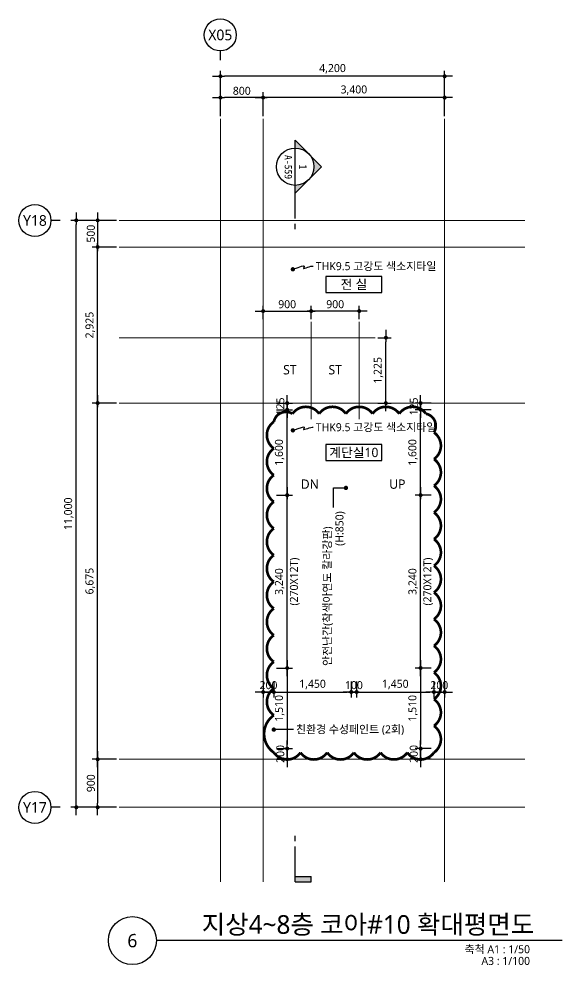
# Model space of a CAD drawing. Header units: millimetres. Extents: x 1467181 to 1850972, y 836037 to 895281.
# Drawn here: x 1532181 to 1542356, y 837511 to 855244 of the extents above; entities that cross this region are included whole.
import ezdxf
from ezdxf.enums import TextEntityAlignment as Align

# ---------------------------------------------------------------- set-up
doc = ezdxf.new("R2010")
doc.units = ezdxf.units.MM
doc.header["$MEASUREMENT"] = 0
doc.linetypes.add('CEN', pattern=[62, 60, -1, 0, -1])
doc.layers.get('0').update_dxf_attribs({"linetype": 'CONTINUOUS'})
for name, color, linetype, lineweight in [('A-AXIS-BUBL', 7, 'CONTINUOUS', 25), ('A-CNTL', 1, 'CEN', 15), ('A-DIMS', 7, 'CONTINUOUS', 25), ('A-MKXS-LEAD', 7, 'CONTINUOUS', 25), ('A-MKXS-MAK1', 3, 'CONTINUOUS', 25), ('A-MKXS-TEXT1', 3, 'CONTINUOUS', 25), ('A-MKXS-TEXT2', 7, 'CONTINUOUS', 25), ('A-MKXX-NAME', 3, 'CONTINUOUS', 25), ('A-MKXX-SYMB', 7, 'CONTINUOUS', 25), ('A-XXXX-SYMB', 7, 'CONTINUOUS', 25), ('A-XXXX-TXT1', 3, 'CONTINUOUS', 25), ('A-XXXX-TXT2', 3, 'CONTINUOUS', 25), ('REV-202205', 20, 'CONTINUOUS', 25)]:
    doc.layers.add(name, color=color, linetype=linetype, lineweight=lineweight)
doc.styles.add('HY울릉도L', font='')
doc.styles.add('돋움체', font='')
doc.styles.add('맑은고딕', font='malgun.ttf')
doc.styles.get('HY울릉도L').set_extended_font_data('HYwulM')
doc.styles.get('돋움체').set_extended_font_data('DotumChe')
doc.dimstyles.new('CDIM', dxfattribs={"dimtxt": 3, "dimasz": 1.5, "dimexe": 2, "dimexo": 1, "dimgap": 1, "dimtad": 1, "dimdec": 0, "dimrnd": 0.5, "dimzin": 0, "dimdsep": 32, "dimlunit": 6, "dimtxsty": 'HY울릉도L', "dimblk1": '_CIDOT', "dimblk2": '_CIDOT', "dimsah": 1, "dimcen": 5.5, "dimclrd": 2, "dimclre": 2, "dimclrt": 7, "dimadec": 0, "dimazin": 0, "dimtfac": 1, "dimtdec": 0, "dimtix": 1, "dimtmove": 2, "dimatfit": 1, "dimldrblk": '_CIDOT', "dimfxl": 1, "dimtolj": 1, "dimtzin": 0, "dimlwd": -1, "dimarcsym": 0})

# ---------------------------------------------------------------- blocks, each defined once
blk = doc.blocks.new('_CIDOT')
at = {"color": 0, "linetype": 'ByBlock'}
blk.add_line((2, 0), (-1, 0), dxfattribs=at)
at = {"color": 0, "linetype": 'ByBlock', "const_width": 0.5}
blk.add_lwpolyline([(-0.25, 0, 1), (0.25, 0, 1)], format="xyb", close=True, dxfattribs=at)
blk = doc.blocks.new('*D57')
at = {"layer": 'A-DIMS', "lineweight": -2, "transparency": 16777216}
for p, q in [((800, 1950), (800, 2400)), ((4200, 1950), (4200, 2400))]:
    blk.add_line(p, q, dxfattribs=at)
at = {"layer": 'A-DIMS', "transparency": 16777216}
blk.add_line((4125, 2300), (875, 2300), dxfattribs=at)
at = {"layer": 'A-DIMS', "transparency": 16777216, "xscale": 75, "yscale": 75, "zscale": 75, "rotation": 180}
blk.add_blockref('_CIDOT', (800, 2300), dxfattribs=at)
at = {"layer": 'A-DIMS', "transparency": 16777216, "xscale": 75, "yscale": 75, "zscale": 75}
blk.add_blockref('_CIDOT', (4200, 2300), dxfattribs=at)
at = {"layer": 'A-DIMS', "color": 3, "transparency": 16777216, "insert": (2500, 2440), "char_height": 150, "attachment_point": 5, "style": '맑은고딕'}
blk.add_mtext('\\A1;3,400', dxfattribs=at)
blk = doc.blocks.new('*D58')
at = {"layer": 'A-DIMS', "lineweight": -2, "transparency": 16777216}
for p, q in [((-1950, -10100), (-2400, -10100)), ((-1950, -11000), (-2400, -11000))]:
    blk.add_line(p, q, dxfattribs=at)
at = {"layer": 'A-DIMS', "transparency": 16777216}
blk.add_line((-2300, -10175), (-2300, -10925), dxfattribs=at)
at = {"layer": 'A-DIMS', "transparency": 16777216, "xscale": 75, "yscale": 75, "zscale": 75}
for p, rotation in [((-2300, -10100), 90), ((-2300, -11000), 270)]:
    blk.add_blockref('_CIDOT', p, dxfattribs=dict(at, rotation=rotation))
at = {"layer": 'A-DIMS', "color": 3, "transparency": 16777216, "insert": (-2427, -10550), "char_height": 150, "attachment_point": 5, "rotation": 90, "style": '맑은고딕'}
blk.add_mtext('\\A1;900', dxfattribs=at)
blk = doc.blocks.new('*D59')
at = {"layer": 'A-DIMS', "lineweight": -2, "transparency": 16777216}
for p, q in [((0, 1950), (0, 2400)), ((800, 1950), (800, 2400))]:
    blk.add_line(p, q, dxfattribs=at)
at = {"layer": 'A-DIMS', "transparency": 16777216}
blk.add_line((725, 2300), (75, 2300), dxfattribs=at)
at = {"layer": 'A-DIMS', "transparency": 16777216, "xscale": 75, "yscale": 75, "zscale": 75, "rotation": 180}
blk.add_blockref('_CIDOT', (0, 2300), dxfattribs=at)
at = {"layer": 'A-DIMS', "transparency": 16777216, "xscale": 75, "yscale": 75, "zscale": 75}
blk.add_blockref('_CIDOT', (800, 2300), dxfattribs=at)
at = {"layer": 'A-DIMS', "color": 3, "transparency": 16777216, "insert": (400, 2427), "char_height": 150, "attachment_point": 5, "style": '맑은고딕'}
blk.add_mtext('\\A1;800', dxfattribs=at)
blk = doc.blocks.new('*D60')
at = {"layer": 'A-DIMS', "lineweight": -2, "transparency": 16777216}
for p, q in [((0, 1950), (0, 2800)), ((4200, 1950), (4200, 2800))]:
    blk.add_line(p, q, dxfattribs=at)
at = {"layer": 'A-DIMS', "transparency": 16777216}
blk.add_line((4125, 2700), (75, 2700), dxfattribs=at)
at = {"layer": 'A-DIMS', "transparency": 16777216, "xscale": 75, "yscale": 75, "zscale": 75, "rotation": 180}
blk.add_blockref('_CIDOT', (0, 2700), dxfattribs=at)
at = {"layer": 'A-DIMS', "transparency": 16777216, "xscale": 75, "yscale": 75, "zscale": 75}
blk.add_blockref('_CIDOT', (4200, 2700), dxfattribs=at)
at = {"layer": 'A-DIMS', "color": 3, "transparency": 16777216, "insert": (2100, 2840), "char_height": 150, "attachment_point": 5, "style": '맑은고딕'}
blk.add_mtext('\\A1;4,200', dxfattribs=at)
blk = doc.blocks.new('*D61')
at = {"layer": 'A-DIMS', "lineweight": -2, "transparency": 16777216}
for p, q in [((-1950, 0), (-2800, 0)), ((-1950, -11000), (-2800, -11000))]:
    blk.add_line(p, q, dxfattribs=at)
at = {"layer": 'A-DIMS', "transparency": 16777216}
blk.add_line((-2700, -10925), (-2700, -75), dxfattribs=at)
at = {"layer": 'A-DIMS', "transparency": 16777216, "xscale": 75, "yscale": 75, "zscale": 75}
for p, rotation in [((-2700, 0), 90), ((-2700, -11000), 270)]:
    blk.add_blockref('_CIDOT', p, dxfattribs=dict(at, rotation=rotation))
at = {"layer": 'A-DIMS', "color": 3, "transparency": 16777216, "insert": (-2840, -5500), "char_height": 150, "attachment_point": 5, "rotation": 90, "style": '맑은고딕'}
blk.add_mtext('\\A1;11,000', dxfattribs=at)
blk = doc.blocks.new('*D62')
at = {"layer": 'A-DIMS', "lineweight": -2, "transparency": 16777216}
for p, q in [((-1950, 0), (-2400, 0)), ((-1950, -500), (-2400, -500))]:
    blk.add_line(p, q, dxfattribs=at)
at = {"layer": 'A-DIMS', "transparency": 16777216}
blk.add_line((-2300, -75), (-2300, -425), dxfattribs=at)
at = {"layer": 'A-DIMS', "transparency": 16777216, "xscale": 75, "yscale": 75, "zscale": 75}
for p, rotation in [((-2300, 0), 90), ((-2300, -500), 270)]:
    blk.add_blockref('_CIDOT', p, dxfattribs=dict(at, rotation=rotation))
at = {"layer": 'A-DIMS', "color": 3, "transparency": 16777216, "insert": (-2427, -250), "char_height": 150, "attachment_point": 5, "rotation": 90, "style": '맑은고딕'}
blk.add_mtext('\\A1;500', dxfattribs=at)
blk = doc.blocks.new('*D63')
at = {"layer": 'A-DIMS', "lineweight": -2, "transparency": 16777216}
for p, q in [((-1950, -3425), (-2400, -3425)), ((-1950, -10100), (-2400, -10100))]:
    blk.add_line(p, q, dxfattribs=at)
at = {"layer": 'A-DIMS', "transparency": 16777216}
blk.add_line((-2300, -10025), (-2300, -3500), dxfattribs=at)
at = {"layer": 'A-DIMS', "transparency": 16777216, "xscale": 75, "yscale": 75, "zscale": 75}
for p, rotation in [((-2300, -3425), 90), ((-2300, -10100), 270)]:
    blk.add_blockref('_CIDOT', p, dxfattribs=dict(at, rotation=rotation))
at = {"layer": 'A-DIMS', "color": 3, "transparency": 16777216, "insert": (-2440, -6762), "char_height": 150, "attachment_point": 5, "rotation": 90, "style": '맑은고딕'}
blk.add_mtext('\\A1;6,675', dxfattribs=at)
blk = doc.blocks.new('*D64')
at = {"layer": 'A-DIMS', "lineweight": -2, "transparency": 16777216}
for p, q in [((-1950, -500), (-2400, -500)), ((-1950, -3425), (-2400, -3425))]:
    blk.add_line(p, q, dxfattribs=at)
at = {"layer": 'A-DIMS', "transparency": 16777216}
blk.add_line((-2300, -3350), (-2300, -575), dxfattribs=at)
at = {"layer": 'A-DIMS', "transparency": 16777216, "xscale": 75, "yscale": 75, "zscale": 75}
for p, rotation in [((-2300, -500), 90), ((-2300, -3425), 270)]:
    blk.add_blockref('_CIDOT', p, dxfattribs=dict(at, rotation=rotation))
at = {"layer": 'A-DIMS', "color": 3, "transparency": 16777216, "insert": (-2440, -1963), "char_height": 150, "attachment_point": 5, "rotation": 90, "style": '맑은고딕'}
blk.add_mtext('\\A1;2,925', dxfattribs=at)
blk = doc.blocks.new('*D65')
at = {"layer": 'A-DIMS', "lineweight": -2, "transparency": 16777216}
for p, q in [((1700, -1850), (1700, -1600)), ((2600, -1850), (2600, -1600))]:
    blk.add_line(p, q, dxfattribs=at)
at = {"layer": 'A-DIMS', "transparency": 16777216}
blk.add_line((2525, -1700), (1775, -1700), dxfattribs=at)
at = {"layer": 'A-DIMS', "transparency": 16777216, "xscale": 75, "yscale": 75, "zscale": 75, "rotation": 180}
blk.add_blockref('_CIDOT', (1700, -1700), dxfattribs=at)
at = {"layer": 'A-DIMS', "transparency": 16777216, "xscale": 75, "yscale": 75, "zscale": 75}
blk.add_blockref('_CIDOT', (2600, -1700), dxfattribs=at)
at = {"layer": 'A-DIMS', "color": 3, "transparency": 16777216, "insert": (2150, -1573), "char_height": 150, "attachment_point": 5, "style": '맑은고딕'}
blk.add_mtext('\\A1;900', dxfattribs=at)
blk = doc.blocks.new('*D66')
at = {"layer": 'A-DIMS', "lineweight": -2, "transparency": 16777216}
for p, q in [((800, -1850), (800, -1600)), ((1700, -1850), (1700, -1600))]:
    blk.add_line(p, q, dxfattribs=at)
at = {"layer": 'A-DIMS', "transparency": 16777216}
blk.add_line((875, -1700), (1625, -1700), dxfattribs=at)
at = {"layer": 'A-DIMS', "transparency": 16777216, "xscale": 75, "yscale": 75, "zscale": 75, "rotation": 180}
blk.add_blockref('_CIDOT', (800, -1700), dxfattribs=at)
at = {"layer": 'A-DIMS', "transparency": 16777216, "xscale": 75, "yscale": 75, "zscale": 75}
blk.add_blockref('_CIDOT', (1700, -1700), dxfattribs=at)
at = {"layer": 'A-DIMS', "color": 3, "transparency": 16777216, "insert": (1250, -1573), "char_height": 150, "attachment_point": 5, "style": '맑은고딕'}
blk.add_mtext('\\A1;900', dxfattribs=at)
blk = doc.blocks.new('*D67')
at = {"layer": 'A-DIMS', "lineweight": -2, "transparency": 16777216}
for p, q in [((2950, -2200), (3200, -2200)), ((2950, -3425), (3200, -3425))]:
    blk.add_line(p, q, dxfattribs=at)
at = {"layer": 'A-DIMS', "transparency": 16777216}
blk.add_line((3100, -3350), (3100, -2275), dxfattribs=at)
at = {"layer": 'A-DIMS', "transparency": 16777216, "xscale": 75, "yscale": 75, "zscale": 75}
for p, rotation in [((3100, -2200), 90), ((3100, -3425), 270)]:
    blk.add_blockref('_CIDOT', p, dxfattribs=dict(at, rotation=rotation))
at = {"layer": 'A-DIMS', "color": 3, "transparency": 16777216, "insert": (2960, -2812), "char_height": 150, "attachment_point": 5, "rotation": 90, "style": '맑은고딕'}
blk.add_mtext('\\A1;1,225', dxfattribs=at)
blk = doc.blocks.new('CORE 10- 단면')
at = {"layer": 'A-MKXS-MAK1'}
blk.add_hatch(color=256, dxfattribs=at).paths.add_polyline_path([(22637, 13298), (22637, 13398), (22937, 13398), (22937, 13298)])
h = blk.add_hatch(color=256, dxfattribs=at)
h.paths.add_polyline_path([(22442, -7), (22690, 241, 0.414214), (22690, -254)])
h.paths.add_polyline_path([(22690, 241), (22937, 488), (22937, 343, 0.198912)])
h.paths.add_polyline_path([(22690, -254, 0.198912), (22937, -357), (22937, -502)])
for p, q in [((22637, 13398), (22637, 13298)), ((22937, 13398), (22637, 13398)), ((22937, 13398), (22937, 12735)), ((22937, 13298), (22637, 13298)), ((22937, 12635), (22937, 12535)), ((22937, 1166), (22937, 1066)), ((22937, 966), (22937, -502)), ((22937, 488), (22442, -7)), ((22937, -502), (22442, -7))]:
    blk.add_line(p, q, dxfattribs=at)
blk.add_circle((22937, -7), 350, dxfattribs=at)
at = {"layer": 'A-MKXS-TEXT2', "style": '돋움체'}
for s, height, p in [('A-559', 140, (23065, 0)), ('1', 150, (22793, -2))]:
    blk.add_text(s, height=height, rotation=90, dxfattribs=at).set_placement(p, align=Align.MIDDLE)
blk = doc.blocks.new('*D534')
at = {"layer": 'A-DIMS', "lineweight": -2, "transparency": 16777216}
for p, q in [((1537006, 846319), (1537306, 846319)), ((1537006, 843079), (1537306, 843079))]:
    blk.add_line(p, q, dxfattribs=at)
at = {"layer": 'A-DIMS', "transparency": 16777216}
blk.add_line((1537206, 843154), (1537206, 846244), dxfattribs=at)
at = {"layer": 'A-DIMS', "transparency": 16777216, "xscale": 75, "yscale": 75, "zscale": 75}
for p, rotation in [((1537206, 846319), 90), ((1537206, 843079), 270)]:
    blk.add_blockref('_CIDOT', p, dxfattribs=dict(at, rotation=rotation))
at = {"layer": 'A-DIMS', "color": 3, "transparency": 16777216, "char_height": 150, "attachment_point": 5, "rotation": 90, "style": '맑은고딕'}
for s, insert in [('\\A1;(270X12T)', (1537349, 844699)), ('\\A1;3,240', (1537066, 844699))]:
    blk.add_mtext(s, dxfattribs=dict(at, insert=insert))
blk = doc.blocks.new('*D535')
at = {"layer": 'A-DIMS', "lineweight": -2, "transparency": 16777216}
for p, q in [((1537006, 843079), (1537306, 843079)), ((1537006, 841569), (1537306, 841569))]:
    blk.add_line(p, q, dxfattribs=at)
at = {"layer": 'A-DIMS', "transparency": 16777216}
blk.add_line((1537206, 843004), (1537206, 841644), dxfattribs=at)
at = {"layer": 'A-DIMS', "transparency": 16777216, "xscale": 75, "yscale": 75, "zscale": 75}
for p, rotation in [((1537206, 843079), 90), ((1537206, 841569), 270)]:
    blk.add_blockref('_CIDOT', p, dxfattribs=dict(at, rotation=rotation))
at = {"layer": 'A-DIMS', "color": 3, "transparency": 16777216, "insert": (1537065, 842324), "char_height": 150, "attachment_point": 5, "rotation": 90, "style": '맑은고딕'}
blk.add_mtext('\\A1;1,510', dxfattribs=at)
blk = doc.blocks.new('*D536')
at = {"layer": 'A-DIMS', "lineweight": -2, "transparency": 16777216}
for p, q in [((1537006, 847919), (1537306, 847919)), ((1537006, 846319), (1537306, 846319))]:
    blk.add_line(p, q, dxfattribs=at)
at = {"layer": 'A-DIMS', "transparency": 16777216}
blk.add_line((1537206, 846394), (1537206, 847844), dxfattribs=at)
at = {"layer": 'A-DIMS', "transparency": 16777216, "xscale": 75, "yscale": 75, "zscale": 75}
for p, rotation in [((1537206, 847919), 90), ((1537206, 846319), 270)]:
    blk.add_blockref('_CIDOT', p, dxfattribs=dict(at, rotation=rotation))
at = {"layer": 'A-DIMS', "color": 3, "transparency": 16777216, "insert": (1537065, 847119), "char_height": 150, "attachment_point": 5, "rotation": 90, "style": '맑은고딕'}
blk.add_mtext('\\A1;1,600', dxfattribs=at)
blk = doc.blocks.new('*D537')
at = {"layer": 'A-DIMS', "transparency": 16777216}
for p, q in [((1537206, 848119), (1537206, 848194)), ((1537206, 847919), (1537206, 848044)), ((1537206, 847844), (1537206, 847769))]:
    blk.add_line(p, q, dxfattribs=at)
at = {"layer": 'A-DIMS', "lineweight": -2, "transparency": 16777216}
for p, q in [((1537006, 848044), (1537306, 848044)), ((1537006, 847919), (1537306, 847919))]:
    blk.add_line(p, q, dxfattribs=at)
at = {"layer": 'A-DIMS', "transparency": 16777216, "xscale": 75, "yscale": 75, "zscale": 75}
for p, rotation in [((1537206, 848044), 270), ((1537206, 847919), 90)]:
    blk.add_blockref('_CIDOT', p, dxfattribs=dict(at, rotation=rotation))
at = {"layer": 'A-DIMS', "color": 3, "transparency": 16777216, "insert": (1537078, 847982), "char_height": 150, "attachment_point": 5, "rotation": 90, "style": '맑은고딕'}
blk.add_mtext('\\A1;125', dxfattribs=at)
blk = doc.blocks.new('*D538')
at = {"layer": 'A-DIMS', "transparency": 16777216}
for p, q in [((1537206, 841644), (1537206, 841719)), ((1537206, 841569), (1537206, 841369)), ((1537206, 841294), (1537206, 841219))]:
    blk.add_line(p, q, dxfattribs=at)
at = {"layer": 'A-DIMS', "lineweight": -2, "transparency": 16777216}
for p, q in [((1537006, 841569), (1537306, 841569)), ((1537006, 841369), (1537306, 841369))]:
    blk.add_line(p, q, dxfattribs=at)
at = {"layer": 'A-DIMS', "transparency": 16777216, "xscale": 75, "yscale": 75, "zscale": 75}
for p, rotation in [((1537206, 841569), 270), ((1537206, 841369), 90)]:
    blk.add_blockref('_CIDOT', p, dxfattribs=dict(at, rotation=rotation))
at = {"layer": 'A-DIMS', "color": 3, "transparency": 16777216, "insert": (1537078, 841469), "char_height": 150, "attachment_point": 5, "rotation": 90, "style": '맑은고딕'}
blk.add_mtext('\\A1;200', dxfattribs=at)
blk = doc.blocks.new('*D539')
at = {"layer": 'A-DIMS', "lineweight": -2, "transparency": 16777216}
for p, q in [((1536956, 842829), (1536956, 842529)), ((1538406, 842829), (1538406, 842529))]:
    blk.add_line(p, q, dxfattribs=at)
at = {"layer": 'A-DIMS', "transparency": 16777216}
blk.add_line((1537031, 842629), (1538331, 842629), dxfattribs=at)
at = {"layer": 'A-DIMS', "transparency": 16777216, "xscale": 75, "yscale": 75, "zscale": 75, "rotation": 180}
blk.add_blockref('_CIDOT', (1536956, 842629), dxfattribs=at)
at = {"layer": 'A-DIMS', "transparency": 16777216, "xscale": 75, "yscale": 75, "zscale": 75}
blk.add_blockref('_CIDOT', (1538406, 842629), dxfattribs=at)
at = {"layer": 'A-DIMS', "color": 3, "transparency": 16777216, "insert": (1537681, 842770), "char_height": 150, "attachment_point": 5, "style": '맑은고딕'}
blk.add_mtext('\\A1;1,450', dxfattribs=at)
blk = doc.blocks.new('*D540')
at = {"layer": 'A-DIMS', "lineweight": -2, "transparency": 16777216}
for p, q in [((1536756, 842829), (1536756, 842529)), ((1536956, 842829), (1536956, 842529))]:
    blk.add_line(p, q, dxfattribs=at)
at = {"layer": 'A-DIMS', "transparency": 16777216}
for p, q in [((1536681, 842629), (1536606, 842629)), ((1536756, 842629), (1536956, 842629)), ((1537031, 842629), (1537106, 842629))]:
    blk.add_line(p, q, dxfattribs=at)
at = {"layer": 'A-DIMS', "transparency": 16777216, "xscale": 75, "yscale": 75, "zscale": 75}
blk.add_blockref('_CIDOT', (1536756, 842629), dxfattribs=at)
at = {"layer": 'A-DIMS', "transparency": 16777216, "xscale": 75, "yscale": 75, "zscale": 75, "rotation": 180}
blk.add_blockref('_CIDOT', (1536956, 842629), dxfattribs=at)
at = {"layer": 'A-DIMS', "color": 3, "transparency": 16777216, "insert": (1536856, 842757), "char_height": 150, "attachment_point": 5, "style": '맑은고딕'}
blk.add_mtext('\\A1;200', dxfattribs=at)
blk = doc.blocks.new('*D541')
at = {"layer": 'A-DIMS', "lineweight": -2, "transparency": 16777216}
for p, q in [((1538506, 842829), (1538506, 842529)), ((1539956, 842829), (1539956, 842529))]:
    blk.add_line(p, q, dxfattribs=at)
at = {"layer": 'A-DIMS', "transparency": 16777216}
blk.add_line((1538581, 842629), (1539881, 842629), dxfattribs=at)
at = {"layer": 'A-DIMS', "transparency": 16777216, "xscale": 75, "yscale": 75, "zscale": 75, "rotation": 180}
blk.add_blockref('_CIDOT', (1538506, 842629), dxfattribs=at)
at = {"layer": 'A-DIMS', "transparency": 16777216, "xscale": 75, "yscale": 75, "zscale": 75}
blk.add_blockref('_CIDOT', (1539956, 842629), dxfattribs=at)
at = {"layer": 'A-DIMS', "color": 3, "transparency": 16777216, "insert": (1539231, 842770), "char_height": 150, "attachment_point": 5, "style": '맑은고딕'}
blk.add_mtext('\\A1;1,450', dxfattribs=at)
blk = doc.blocks.new('*D542')
at = {"layer": 'A-DIMS', "lineweight": -2, "transparency": 16777216}
for p, q in [((1538406, 842829), (1538406, 842529)), ((1538506, 842829), (1538506, 842529))]:
    blk.add_line(p, q, dxfattribs=at)
at = {"layer": 'A-DIMS', "transparency": 16777216}
for p, q in [((1538331, 842629), (1538256, 842629)), ((1538406, 842629), (1538506, 842629)), ((1538581, 842629), (1538656, 842629))]:
    blk.add_line(p, q, dxfattribs=at)
at = {"layer": 'A-DIMS', "transparency": 16777216, "xscale": 75, "yscale": 75, "zscale": 75}
blk.add_blockref('_CIDOT', (1538406, 842629), dxfattribs=at)
at = {"layer": 'A-DIMS', "transparency": 16777216, "xscale": 75, "yscale": 75, "zscale": 75, "rotation": 180}
blk.add_blockref('_CIDOT', (1538506, 842629), dxfattribs=at)
at = {"layer": 'A-DIMS', "color": 3, "transparency": 16777216, "insert": (1538456, 842757), "char_height": 150, "attachment_point": 5, "style": '맑은고딕'}
blk.add_mtext('\\A1;100', dxfattribs=at)
blk = doc.blocks.new('*D543')
at = {"layer": 'A-DIMS', "lineweight": -2, "transparency": 16777216}
for p, q in [((1539956, 842829), (1539956, 842529)), ((1540156, 842829), (1540156, 842529))]:
    blk.add_line(p, q, dxfattribs=at)
at = {"layer": 'A-DIMS', "transparency": 16777216}
for p, q in [((1539881, 842629), (1539806, 842629)), ((1539956, 842629), (1540156, 842629)), ((1540231, 842629), (1540306, 842629))]:
    blk.add_line(p, q, dxfattribs=at)
at = {"layer": 'A-DIMS', "transparency": 16777216, "xscale": 75, "yscale": 75, "zscale": 75}
blk.add_blockref('_CIDOT', (1539956, 842629), dxfattribs=at)
at = {"layer": 'A-DIMS', "transparency": 16777216, "xscale": 75, "yscale": 75, "zscale": 75, "rotation": 180}
blk.add_blockref('_CIDOT', (1540156, 842629), dxfattribs=at)
at = {"layer": 'A-DIMS', "color": 3, "transparency": 16777216, "insert": (1540056, 842757), "char_height": 150, "attachment_point": 5, "style": '맑은고딕'}
blk.add_mtext('\\A1;200', dxfattribs=at)
blk = doc.blocks.new('*D544')
at = {"layer": 'A-DIMS', "lineweight": -2, "transparency": 16777216}
for p, q in [((1539906, 846319), (1539606, 846319)), ((1539906, 843079), (1539606, 843079))]:
    blk.add_line(p, q, dxfattribs=at)
at = {"layer": 'A-DIMS', "transparency": 16777216}
blk.add_line((1539706, 843154), (1539706, 846244), dxfattribs=at)
at = {"layer": 'A-DIMS', "transparency": 16777216, "xscale": 75, "yscale": 75, "zscale": 75}
for p, rotation in [((1539706, 846319), 90), ((1539706, 843079), 270)]:
    blk.add_blockref('_CIDOT', p, dxfattribs=dict(at, rotation=rotation))
at = {"layer": 'A-DIMS', "color": 3, "transparency": 16777216, "char_height": 150, "attachment_point": 5, "rotation": 90, "style": '맑은고딕'}
for s, insert in [('\\A1;(270X12T)', (1539849, 844699)), ('\\A1;3,240', (1539566, 844699))]:
    blk.add_mtext(s, dxfattribs=dict(at, insert=insert))
blk = doc.blocks.new('*D545')
at = {"layer": 'A-DIMS', "lineweight": -2, "transparency": 16777216}
for p, q in [((1539906, 843079), (1539606, 843079)), ((1539906, 841569), (1539606, 841569))]:
    blk.add_line(p, q, dxfattribs=at)
at = {"layer": 'A-DIMS', "transparency": 16777216}
blk.add_line((1539706, 843004), (1539706, 841644), dxfattribs=at)
at = {"layer": 'A-DIMS', "transparency": 16777216, "xscale": 75, "yscale": 75, "zscale": 75}
for p, rotation in [((1539706, 843079), 90), ((1539706, 841569), 270)]:
    blk.add_blockref('_CIDOT', p, dxfattribs=dict(at, rotation=rotation))
at = {"layer": 'A-DIMS', "color": 3, "transparency": 16777216, "insert": (1539565, 842324), "char_height": 150, "attachment_point": 5, "rotation": 90, "style": '맑은고딕'}
blk.add_mtext('\\A1;1,510', dxfattribs=at)
blk = doc.blocks.new('*D546')
at = {"layer": 'A-DIMS', "transparency": 16777216}
for p, q in [((1539706, 848119), (1539706, 848194)), ((1539706, 847919), (1539706, 848044)), ((1539706, 847844), (1539706, 847769))]:
    blk.add_line(p, q, dxfattribs=at)
at = {"layer": 'A-DIMS', "lineweight": -2, "transparency": 16777216}
for p, q in [((1539906, 848044), (1539606, 848044)), ((1539906, 847919), (1539606, 847919))]:
    blk.add_line(p, q, dxfattribs=at)
at = {"layer": 'A-DIMS', "transparency": 16777216, "xscale": 75, "yscale": 75, "zscale": 75}
for p, rotation in [((1539706, 848044), 270), ((1539706, 847919), 90)]:
    blk.add_blockref('_CIDOT', p, dxfattribs=dict(at, rotation=rotation))
at = {"layer": 'A-DIMS', "color": 3, "transparency": 16777216, "insert": (1539578, 847982), "char_height": 150, "attachment_point": 5, "rotation": 90, "style": '맑은고딕'}
blk.add_mtext('\\A1;125', dxfattribs=at)
blk = doc.blocks.new('*D547')
at = {"layer": 'A-DIMS', "transparency": 16777216}
for p, q in [((1539706, 841644), (1539706, 841719)), ((1539706, 841569), (1539706, 841369)), ((1539706, 841294), (1539706, 841219))]:
    blk.add_line(p, q, dxfattribs=at)
at = {"layer": 'A-DIMS', "lineweight": -2, "transparency": 16777216}
for p, q in [((1539906, 841569), (1539606, 841569)), ((1539906, 841369), (1539606, 841369))]:
    blk.add_line(p, q, dxfattribs=at)
at = {"layer": 'A-DIMS', "transparency": 16777216, "xscale": 75, "yscale": 75, "zscale": 75}
for p, rotation in [((1539706, 841569), 270), ((1539706, 841369), 90)]:
    blk.add_blockref('_CIDOT', p, dxfattribs=dict(at, rotation=rotation))
at = {"layer": 'A-DIMS', "color": 3, "transparency": 16777216, "insert": (1539578, 841469), "char_height": 150, "attachment_point": 5, "rotation": 90, "style": '맑은고딕'}
blk.add_mtext('\\A1;200', dxfattribs=at)
blk = doc.blocks.new('*D563')
at = {"layer": 'A-DIMS', "lineweight": -2, "transparency": 16777216}
for p, q in [((1539906, 847919), (1539606, 847919)), ((1539906, 846319), (1539606, 846319))]:
    blk.add_line(p, q, dxfattribs=at)
at = {"layer": 'A-DIMS', "transparency": 16777216}
blk.add_line((1539706, 846394), (1539706, 847844), dxfattribs=at)
at = {"layer": 'A-DIMS', "transparency": 16777216, "xscale": 75, "yscale": 75, "zscale": 75}
for p, rotation in [((1539706, 847919), 90), ((1539706, 846319), 270)]:
    blk.add_blockref('_CIDOT', p, dxfattribs=dict(at, rotation=rotation))
at = {"layer": 'A-DIMS', "color": 3, "transparency": 16777216, "insert": (1539565, 847119), "char_height": 150, "attachment_point": 5, "rotation": 90, "style": '맑은고딕'}
blk.add_mtext('\\A1;1,600', dxfattribs=at)
blk = doc.blocks.new('CORE10_GRID')
at = {"layer": 'A-AXIS-BUBL', "ltscale": 0.2}
for p, q in [((0, 3000), (0, 3175)), ((-3000, 0), (-3175, 0)), ((-3000, -11000), (-3175, -11000))]:
    blk.add_line(p, q, dxfattribs=at)
for centre in [(-2.9, 3475), (-3475, -2.9), (-3475, -11002.9)]:
    blk.add_circle(centre, 300, dxfattribs=at)
at = {"layer": 'A-CNTL'}
for p, q in [((0, -12400), (0, 1900)), ((800, -12400), (800, 1900)), ((4200, -12400), (4200, 1900)), ((-1900, 0), (5700, 0)), ((-1900, -500), (5700, -500)), ((1700, -3725), (1700, -1900)), ((2600, -3725), (2600, -1900)), ((-1900, -2200), (2900, -2200)), ((-1900, -3425), (5700, -3425)), ((-1900, -10100), (5700, -10100)), ((-1900, -11000), (5700, -11000))]:
    blk.add_line(p, q, dxfattribs=at)
at = {"layer": 'A-XXXX-TXT2', "ltscale": 0.2, "style": '맑은고딕'}
for s, p in [('X05', (-2.9, 3475)), ('Y18', (-3475, -2.9)), ('Y17', (-3475, -11002.9))]:
    blk.add_text(s, height=200, dxfattribs=at).set_placement(p, align=Align.MIDDLE)
at = {"layer": 'A-DIMS'}
for base, p1, p2, angle, picture, middle in [((0, 2700), (4200, 1900), (0, 1900), 180, '*D60', (2100, 2840.1)), ((0, 2300), (800, 1900), (0, 1900), 180, '*D59', (400, 2427.5)), ((800, 2300), (4200, 1900), (800, 1900), 180, '*D57', (2500, 2440.1)), ((-2700, 0), (-1900, -11000), (-1900, 0), 270, '*D61', (-2840.5, -5500)), ((-2300, -500), (-1900, 0), (-1900, -500), 90, '*D62', (-2427.5, -250)), ((-2300, -500), (-1900, -3425), (-1900, -500), 270, '*D64', (-2440.1, -1962.5)), ((1700, -1700), (800, -1900), (1700, -1900), 180, '*D66', (1250, -1572.5)), ((3100, -2200), (2900, -3425), (2900, -2200), 270, '*D67', (2959.5, -2812.5)), ((-2300, -3425), (-1900, -10100), (-1900, -3425), 270, '*D63', (-2440.1, -6762.5)), ((-2300, -11000), (-1900, -10100), (-1900, -11000), 90, '*D58', (-2427.5, -10550))]:
    dim = blk.add_linear_dim(base=base, p1=p1, p2=p2, angle=angle, dimstyle='CDIM', override={"dimscale": 50, "dimtxsty": '맑은고딕', "dimclrd": 256, "dimclre": 256, "dimclrt": 3}, dxfattribs=at)
    dim.commit()
    dim.dimension.update_dxf_attribs({"geometry": picture, "text_midpoint": middle})
dim = blk.add_linear_dim(base=(1700, -1700), p1=(2600, -1900), p2=(1700, -1900), dimstyle='CDIM', override={"dimscale": 50, "dimtxsty": '맑은고딕', "dimclrd": 256, "dimclre": 256, "dimclrt": 3}, dxfattribs=at)
dim.commit()
dim.dimension.update_dxf_attribs({"geometry": '*D65', "text_midpoint": (2150, -1572.5)})

msp = doc.modelspace()

# ---------------------------------------------------------------- linework, layer by layer
at = {"layer": 'A-MKXS-LEAD', "const_width": 40}
for points in [[(1537291.8, 850553.7, 1), (1537333.3, 850549.6, 1)], [(1537291.8, 847535.4, 1), (1537333.3, 847531.2, 1)], [(1538303.7, 846433.6, 1), (1538307.8, 846475.1, 1)], [(1536934.8, 841921.9, -1), (1536976.2, 841926, -1)]]:
    msp.add_lwpolyline(points, format="xyb", close=True, dxfattribs=at)
at = {"layer": 'A-MKXS-LEAD'}
for points in [[(1537311.7, 850551.3), (1537409.5, 850588.2), (1537473.2, 850608.1), (1537509.4, 850614.5), (1537524.8, 850611), (1537526, 850601.1), (1537519.5, 850588.3), (1537511.9, 850576.1), (1537510, 850568.1), (1537518.6, 850566.7), (1537536.8, 850571.1), (1537561.6, 850579.4), (1537590.5, 850589.5), (1537620.7, 850599.6), (1537649.5, 850607.7), (1537674.2, 850612), (1537692.1, 850610.6)], [(1537311.7, 847533), (1537409.5, 847569.8), (1537473.2, 847589.7), (1537509.4, 847596.2), (1537524.8, 847592.7), (1537525.9, 847582.8), (1537519.5, 847570), (1537511.9, 847557.8), (1537510, 847549.7), (1537518.6, 847548.4), (1537536.8, 847552.8), (1537561.6, 847561), (1537590.5, 847571.1), (1537620.7, 847581.2), (1537649.5, 847589.4), (1537674.2, 847593.7), (1537692.1, 847592.2)], [(1538072, 846087.3), (1538072, 846454.4), (1538305.8, 846454.4)], [(1537322.5, 841923.9), (1536955.5, 841923.9), (1536955.5, 841923.9)]]:
    msp.add_lwpolyline(points, dxfattribs=at)
at = {"layer": 'A-MKXX-SYMB'}
for points in [[(1538980.7, 850419.4), (1537930.7, 850419.4), (1537930.7, 850119.4), (1538980.7, 850119.4)], [(1538980.7, 847269.4), (1537930.7, 847269.4), (1537930.7, 846969.4), (1538980.7, 846969.4)]]:
    msp.add_lwpolyline(points, close=True, dxfattribs=at)
at = {"layer": 'A-XXXX-SYMB'}
msp.add_line((1542355.7, 837969.4), (1534755.7, 837969.4), dxfattribs=at)
msp.add_circle((1534305.7, 837969.4), 450, dxfattribs=at)
at = {"layer": 'REV-202205', "const_width": 50}
msp.add_lwpolyline([(1536955.7, 841494.4, 0.5205671), (1537455.7, 841494.4, 0.5205671), (1537955.7, 841494.4, 0.5205671), (1538455.7, 841494.4, 0.5205671), (1538955.7, 841494.4, 0.5205671), (1539455.7, 841494.4, 0.5205671), (1539955.7, 841494.4, 0.5205671), (1539955.7, 841994.4, 0.5205671), (1539955.7, 842494.4, 0.5205671), (1539955.7, 842994.4, 0.5205671), (1539955.7, 843494.4, 0.5205671), (1539955.7, 843994.4, 0.5205671), (1539955.7, 844494.4, 0.5205671), (1539955.7, 844994.4, 0.5205671), (1539955.7, 845494.4, 0.5205671), (1539955.7, 845994.4, 0.5205671), (1539955.7, 846494.4, 0.5205671), (1539955.7, 846994.4, 0.5205671), (1539955.7, 847494.4, 0.5205671), (1539805.7, 847844.4, 0.5205671), (1539305.7, 847844.4, 0.5205671), (1538805.7, 847844.4, 0.5205671), (1538305.7, 847844.4, 0.5205671), (1537805.7, 847844.4, 0.5205671), (1537305.7, 847844.4, 0.5205671), (1536955.7, 847694.4, 0.5205671), (1536955.7, 847194.4, 0.5205671), (1536955.7, 846694.4, 0.5205671), (1536955.7, 846194.4, 0.5205671), (1536955.7, 845694.4, 0.5205671), (1536955.7, 845194.4, 0.5205671), (1536955.7, 844694.4, 0.5205671), (1536955.7, 844194.4, 0.5205671), (1536955.7, 843694.4, 0.5205671), (1536955.7, 843194.4, 0.5205671), (1536955.7, 842694.4, 0.5205671), (1536955.7, 842194.4, 0.5205671)], format="xyb", close=True, dxfattribs=at)

# ---------------------------------------------------------------- block references
at = {"layer": 'A-DIMS'}
msp.add_blockref('CORE10_GRID', (1535955.7, 851469.4), dxfattribs=at)
at = {"layer": 'A-DIMS', "rotation": 180}
msp.add_blockref('CORE 10- 단면', (1560293.1, 852467.8), dxfattribs=at)

# ---------------------------------------------------------------- texts
at = {"layer": 'A-MKXS-TEXT1', "style": '맑은고딕'}
for s, p in [('THK9.5 고강도 색소지타일', (1537742.1, 850610.6)), ('THK9.5 고강도 색소지타일', (1537742.1, 847592.2)), ('친환경 수성페인트 (2회)', (1537372.5, 841929.7))]:
    msp.add_text(s, height=150, dxfattribs=at).set_placement(p, align=Align.MIDDLE_LEFT)
for s, p in [('(H:850)', (1538185, 845367.8)), ('안전난간(착색아연도 칼라강판)', (1537957.5, 843117.4))]:
    msp.add_text(s, height=150, rotation=90, dxfattribs=at).set_placement(p, align=Align.MIDDLE_LEFT)
at = {"layer": 'A-MKXX-NAME', "style": '맑은고딕'}
for s, p in [('전 실', (1538455.7, 850269.4)), ('ST', (1537255.7, 848669.4)), ('ST', (1538105.7, 848669.4)), ('계단실10', (1538455.7, 847119.4))]:
    msp.add_text(s, height=175, dxfattribs=at).set_placement(p, align=Align.MIDDLE_CENTER)
for s, p in [('DN', (1537630.5, 846525.5)), ('UP', (1539269.7, 846525.6))]:
    msp.add_text(s, height=175, rotation=0.00234, dxfattribs=at).set_placement(p, align=Align.MIDDLE_CENTER)
at = {"layer": 'A-XXXX-TXT1', "style": '맑은고딕'}
msp.add_text('지상4~8층 코아#10 확대평면도', height=350, dxfattribs=at).set_placement((1541833.7, 837992), align=Align.BOTTOM_RIGHT)
msp.add_text('6', height=250, dxfattribs=at).set_placement((1534305.7, 837969.4), align=Align.MIDDLE)
for s, p in [('축척 A1 : 1/50', (1541755.9, 837883.2)), ('A3 : 1/100', (1541755.9, 837664.3))]:
    msp.add_text(s, height=150, dxfattribs=at).set_placement(p, align=Align.TOP_RIGHT)

# ---------------------------------------------------------------- dimensions: what is measured, and where the dimension line sits
at = {"layer": 'A-DIMS'}
for base, p1, p2, text, picture, middle in [((1537205.8, 848044.4), (1536955.8, 847919.4), (1536955.8, 848044.4), '<>\\X', '*D537', (1537205.8, 847981.9)), ((1539705.7, 848044.4), (1539955.7, 847919.4), (1539955.7, 848044.4), '<>\\X', '*D546', (1539705.7, 847981.9)), ((1537205.8, 847919.4), (1536955.8, 846319.4), (1536955.8, 847919.4), '<>\\X', '*D536', (1537205.8, 847119.4)), ((1539705.8, 847919.4), (1539955.8, 846319.4), (1539955.8, 847919.4), '<>\\X', '*D563', (1539705.8, 847119.4)), ((1537205.8, 846319.4), (1536955.8, 843079.4), (1536955.8, 846319.4), '<>\\X(270X12T)', '*D534', (1537205.8, 844699.4)), ((1539705.8, 846319.4), (1539955.8, 843079.4), (1539955.8, 846319.4), '<>\\X(270X12T)', '*D544', (1539705.8, 844699.4))]:
    dim = msp.add_linear_dim(base=base, p1=p1, p2=p2, angle=270, text=text, dimstyle='CDIM', override={"dimscale": 50, "dimtxsty": '맑은고딕', "dimclrd": 256, "dimclre": 256, "dimclrt": 3}, dxfattribs=at)
    dim.commit()
    dim.dimension.update_dxf_attribs({"geometry": picture, "text_midpoint": middle})
for base, p1, p2, angle, picture, middle in [((1537205.8, 841569.4), (1536955.8, 843079.4), (1536955.8, 841569.4), 270, '*D535', (1537065.3, 842324.4)), ((1539705.7, 841569.4), (1539955.8, 843079.4), (1539955.8, 841569.4), 270, '*D545', (1539565.3, 842324.4)), ((1536955.8, 842629.4), (1536755.8, 842879.4), (1536955.8, 842879.4), 180, '*D540', (1536855.8, 842756.9)), ((1538406, 842629.4), (1536956, 842879.4), (1538406, 842879.4), 180, '*D539', (1537681, 842769.8)), ((1538505.8, 842629.4), (1538406, 842879.4), (1538505.8, 842879.4), 180, '*D542', (1538455.9, 842757.3)), ((1539955.8, 842629.4), (1538506, 842879.4), (1539955.8, 842879.4), 180, '*D541', (1539230.9, 842769.8)), ((1540155.8, 842629.4), (1539955.8, 842879.4), (1540155.8, 842879.4), 180, '*D543', (1540055.8, 842756.9)), ((1537205.8, 841369.4), (1536955.8, 841569.4), (1536955.8, 841369.4), 270, '*D538', (1537078.3, 841469.4)), ((1539705.7, 841369.4), (1539955.8, 841569.4), (1539955.8, 841369.4), 270, '*D547', (1539578.2, 841469.4))]:
    dim = msp.add_linear_dim(base=base, p1=p1, p2=p2, angle=angle, dimstyle='CDIM', override={"dimscale": 50, "dimtxsty": '맑은고딕', "dimclrd": 256, "dimclre": 256, "dimclrt": 3}, dxfattribs=at)
    dim.commit()
    dim.dimension.update_dxf_attribs({"geometry": picture, "text_midpoint": middle})

doc.saveas('drawing.dxf')
